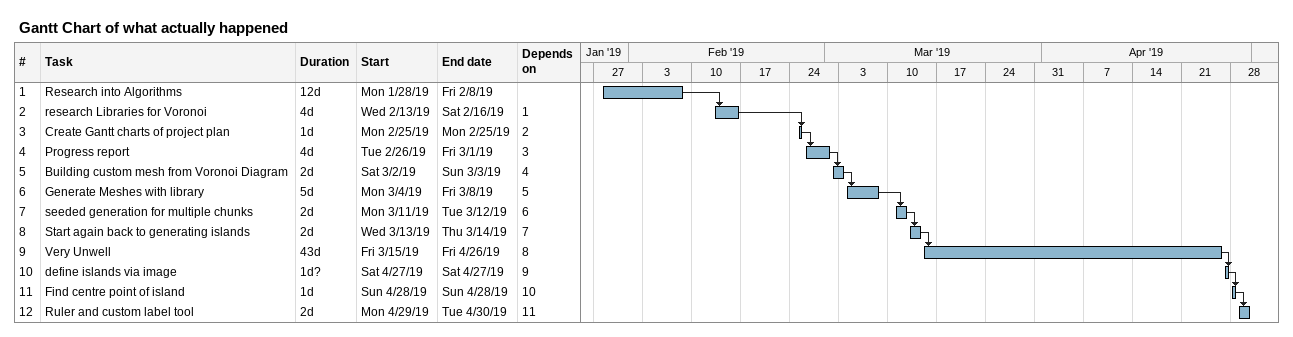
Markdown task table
Gantt Chart of what actually happened

| ID | Task | Duration | Start | Finish | Predecessors |
|---|---|---|---|---|---|
| 1 | Research into Algorithms | 12d | 2019-01-28 | 2019-02-08 |  |
| 2 | research Libraries for Voronoi | 4d | 2019-02-13 | 2019-02-16 | 1 |
| 3 | Create Gantt charts of project plan | 1d | 2019-02-25 | 2019-02-25 | 2 |
| 4 | Progress report | 4d | 2019-02-26 | 2019-03-01 | 3 |
| 5 | Building custom mesh from Voronoi Diagram | 2d | 2019-03-02 | 2019-03-03 | 4 |
| 6 | Generate Meshes with library | 5d | 2019-03-04 | 2019-03-08 | 5 |
| 7 | seeded generation for multiple chunks | 2d | 2019-03-11 | 2019-03-12 | 6 |
| 8 | Start again back to generating islands | 2d | 2019-03-13 | 2019-03-14 | 7 |
| 9 | Very Unwell | 43d | 2019-03-15 | 2019-04-26 | 8 |
| 10 | define islands via image | 1d? | 2019-04-27 | 2019-04-27 | 9 |
| 11 | Find centre point of island | 1d | 2019-04-28 | 2019-04-28 | 10 |
| 12 | Ruler and custom label tool | 2d | 2019-04-29 | 2019-04-30 | 11 |
